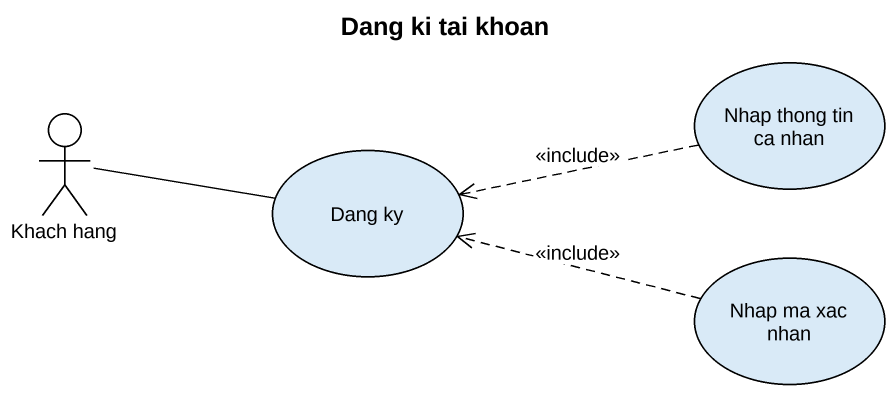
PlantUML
@startuml
title Dang ki tai khoan
usecase "Nhap thong tin ca nhan" as Nhap_thong_tin_ca_nhan
actor "Khach hang" as Khach_hang
usecase "Dang ky" as Dang_ky
usecase "Nhap ma xac nhan" as Nhap_ma_xac_nhan
Nhap_thong_tin_ca_nhan .left.> Dang_ky : <<include>>
Khach_hang -right- Dang_ky
Nhap_ma_xac_nhan .left.> Dang_ky : <<include>>
@enduml
